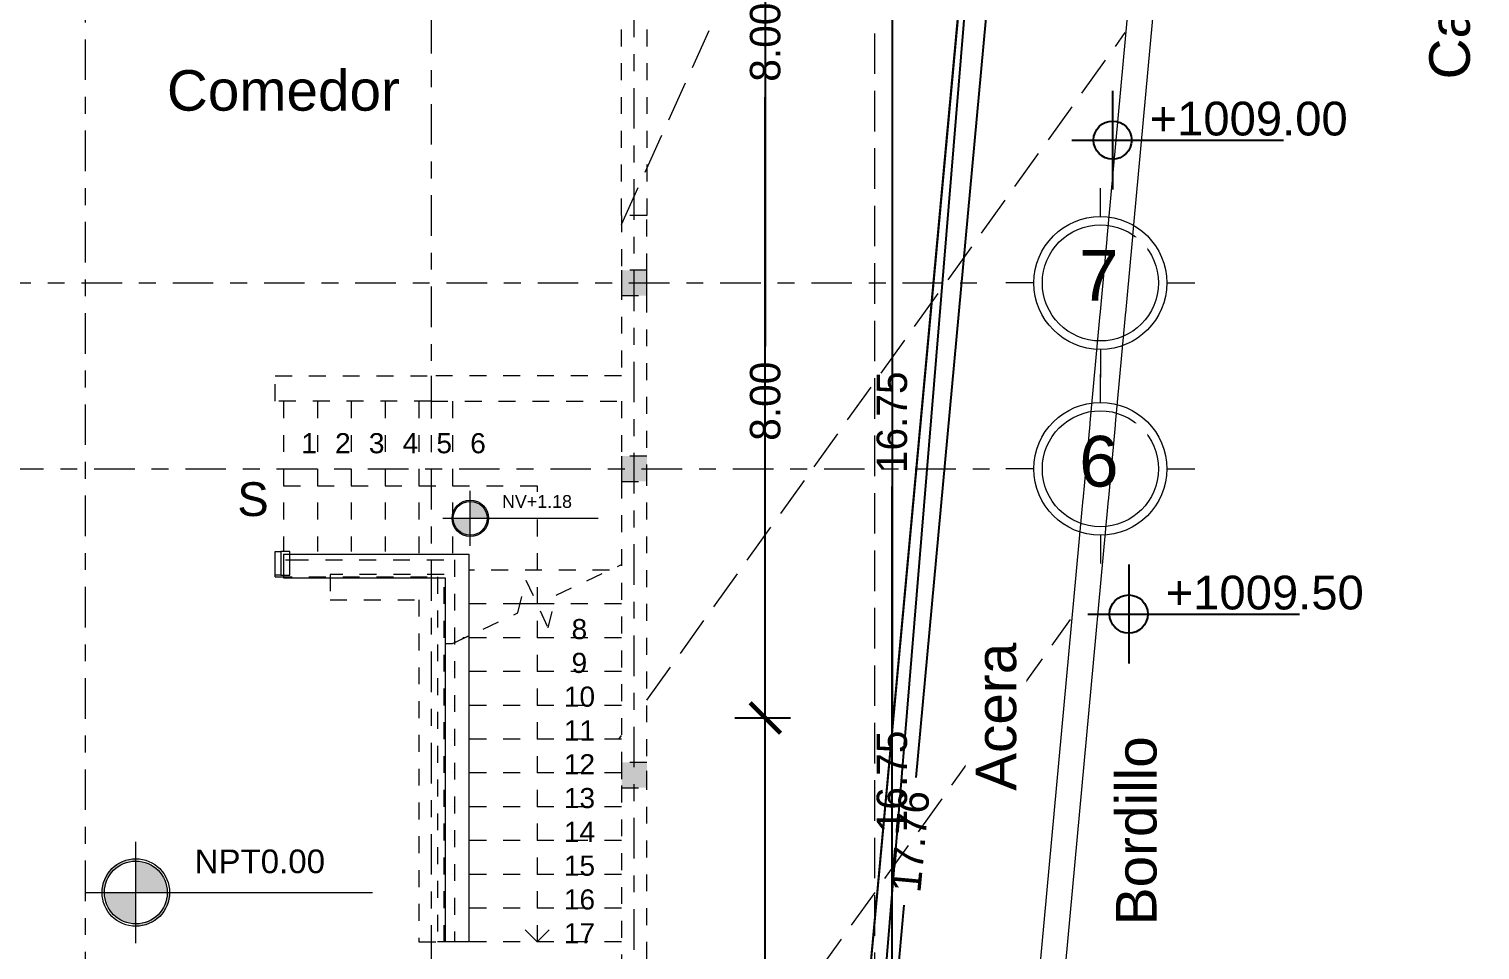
# Model space of a CAD drawing. Header units: millimetres. Extents: x -9559 to 23034, y -7226 to 22400.
# Drawn here: x 308.79 to 317.38, y 48.57 to 54.02 of the extents above; entities that cross this region are included whole.
import ezdxf

# ---------------------------------------------------------------- set-up
doc = ezdxf.new("R2010")
doc.units = ezdxf.units.MM
doc.header["$LTSCALE"] = 0.02
for name, pattern in [('ACAD_ISO02W100', [15, 12, -3]), ('ACAD_ISO10W100', [18, 12, -3, 0, -3]), ('DASHED2', [0.375, 0.25, -0.125]), ('Elevado', [0.003969, 0.002381, -0.001587])]:
    doc.linetypes.add(name, pattern=pattern)
for name, color, linetype, lineweight in [('A-ANNO-DIMS', 251, 'Continuous', 9), ('A-FLOR-HRAL', 254, 'Continuous', 18), ('A-FLOR-HRAL-MBND', 9, 'Elevado', 18), ('A-Mueble cocina 3', 9, 'Continuous', 9), ('A_DIM-1', 251, 'Continuous', 18), ('G-ANNO-DIMS', 252, 'Continuous', 15), ('I-FURN', 9, 'Continuous', 9), ('IH-textos', 250, 'Continuous', 18), ('S-GRID', 253, 'ACAD_ISO10W100', 5), ('S-GRID-IDEN', 253, 'Continuous', 9), ('TT-PROYECCIONES TERRAZAS', 9, 'ACAD_ISO02W100', 5)]:
    doc.layers.add(name, color=color, linetype=linetype, lineweight=lineweight)
for name, color, linetype, lineweight, transparency in [('CUADROS', 251, 'Continuous', 20, 0.2), ('IH-PLANO BASE', 250, 'DASHED2', 5, 0.55), ('TT-CURVAS DN', 128, 'ACAD_ISO02W100', 9, 0.2)]:
    doc.layers.add(name, color=color, linetype=linetype, lineweight=lineweight, transparency=transparency)
doc.layers.add('PC-NIVELES', color=251, linetype='Continuous')
doc.styles.add('Arial_2', font='arial.ttf', dxfattribs={"height": 0.089297})
doc.styles.add('Arial_3', font='arial.ttf', dxfattribs={"height": 0.18})
doc.styles.add('Arial_4', font='arial.ttf', dxfattribs={"height": 0.105})
doc.styles.add('Arial_5', font='arial.ttf', dxfattribs={"height": 0.003})
doc.styles.add('CUADROS', font='arial.ttf')
doc.styles.get("Standard").update_dxf_attribs({"font": 'GOTHIC.TTF'})
doc.dimstyles.get("Standard").update_dxf_attribs({"dimtxt": 0.18, "dimasz": 0.18, "dimexe": 0.18, "dimexo": 0.0625, "dimgap": 0.09, "dimtad": 0, "dimzin": 3, "dimdsep": 46, "dimtxsty": 'Standard', "dimblk": 'ARCHTICK', "dimcen": 0.09, "dimadec": 0, "dimazin": 0, "dimtfac": 1, "dimtofl": 0, "dimtmove": 0, "dimatfit": 3, "dimldrblk": 'ARCHTICK', "dimfxl": 1, "dimtolj": 1, "dimtzin": 0, "dimarcsym": 0})
pattern_1 = [(0, (4e-16, 1e-16), (0, 6.985), [5.08, -1.905]), (90, (4e-16, 1e-16), (-6.985, 4e-16), [5.08, -1.905])]

# ---------------------------------------------------------------- blocks, each defined once
blk = doc.blocks.new('Barandilla - Barandilla-145365-Nivel 1')
at = {"layer": 'A-FLOR-HRAL'}
for p, q in [((2.5958, -2.6062), (2.6318, -2.6062)), ((2.5342, -2.7062), (2.5342, -2.6974))]:
    blk.add_line(p, q, dxfattribs=at)
at = {"layer": 'A-FLOR-HRAL-MBND'}
for p, q in [((2.6318, -2.6062), (3.5952, -2.6062)), ((3.5952, -2.6062), (3.5952, -4.8672)), ((2.5342, -2.7062), (3.4952, -2.7062)), ((3.4952, -2.7062), (3.4952, -4.8672)), ((3.5952, -4.8672), (3.4952, -4.8672))]:
    blk.add_line(p, q, dxfattribs=at)
blk = doc.blocks.new('Tipo de barandal superior - Barandal superior_interno_-145371-Nivel 1')
at = {"layer": 'A-Mueble cocina 3'}
for p, q in [((2.5342, -2.6974), (2.5342, -2.5574)), ((2.5342, -2.5574), (2.567, -2.5574)), ((2.6201, -2.5574), (2.567, -2.5574)), ((2.567, -2.5574), (2.567, -2.6974)), ((2.6201, -2.6974), (2.6201, -2.5574)), ((2.567, -2.6974), (2.5342, -2.6974)), ((2.567, -2.6974), (2.6201, -2.6974))]:
    blk.add_line(p, q, dxfattribs=at)
blk = doc.blocks.new('Tipo de barandal superior - Barandal superior_interno_-V6-Nivel 1')
at = {"layer": 'A-Mueble cocina 3', "lineweight": 20}
for p, q in [((2.5842, -2.5718), (2.5842, -2.7118)), ((2.5842, -2.5718), (3.3296, -2.5718)), ((3.3296, -2.5718), (3.6796, -2.5718)), ((3.6796, -2.5718), (3.6796, -2.9218)), ((2.5842, -2.7118), (2.8592, -2.7118)), ((2.8592, -2.7118), (3.3296, -2.7118)), ((3.3296, -2.7118), (3.5396, -2.7118)), ((3.5396, -2.7118), (3.5396, -2.9218)), ((3.5396, -2.9218), (3.5396, -3.1003)), ((3.6796, -2.9218), (3.6796, -3.0558)), ((3.5842, -3.1003), (3.6796, -3.0558)), ((3.6796, -3.0558), (3.6796, -4.8672)), ((3.5396, -3.1003), (3.5842, -3.1003)), ((3.5396, -3.1003), (3.5396, -4.8672)), ((3.6796, -4.8672), (3.5396, -4.8672))]:
    blk.add_line(p, q, dxfattribs=at)
blk = doc.blocks.new('_ArchTick')
at = {"color": 0, "linetype": 'ByBlock', "const_width": 0.15}
blk.add_lwpolyline([(-0.5, -0.5), (0.5, 0.5)], dxfattribs=at)
blk = doc.blocks.new('*D493')
at = {"layer": 'A-ANNO-DIMS', "color": 0, "lineweight": -2, "transparency": 16777216}
for p, q in [((313.2993, 55.8133), (312.9697, 55.8133)), ((313.1497, 55.8133), (313.1497, 52.138)), ((313.1497, 47.8133), (313.1497, 51.4885)), ((313.2993, 47.8133), (312.9697, 47.8133))]:
    blk.add_line(p, q, dxfattribs=at)
at = {"layer": 'A-ANNO-DIMS', "color": 0, "lineweight": -2, "transparency": 16777216, "xscale": 0.18, "yscale": 0.18, "zscale": 0.18}
for p, rotation in [((313.1497, 55.8133), 90), ((313.1497, 47.8133), 270)]:
    blk.add_blockref('_ArchTick', p, dxfattribs=dict(at, rotation=rotation))
at = {"layer": 'A-ANNO-DIMS', "color": 0, "transparency": 16777216, "insert": (313.1497, 51.8133), "char_height": 0.18, "width": 0.607447, "attachment_point": 5, "rotation": 90}
blk.add_mtext('\\A1;8.00', dxfattribs=at)
blk = doc.blocks.new('*D496')
at = {"layer": 'A-ANNO-DIMS', "color": 0, "lineweight": -2, "transparency": 16777216}
for p, q in [((314.0493, 57.9383), (313.7197, 57.9383)), ((313.8997, 57.9383), (313.8997, 49.9424)), ((313.8997, 41.1883), (313.8997, 49.1841)), ((314.0493, 41.1883), (313.7197, 41.1883))]:
    blk.add_line(p, q, dxfattribs=at)
at = {"layer": 'A-ANNO-DIMS', "color": 0, "lineweight": -2, "transparency": 16777216, "xscale": 0.18, "yscale": 0.18, "zscale": 0.18}
for p, rotation in [((313.8997, 57.9383), 90), ((313.8997, 41.1883), 270)]:
    blk.add_blockref('_ArchTick', p, dxfattribs=dict(at, rotation=rotation))
at = {"layer": 'A-ANNO-DIMS', "color": 0, "transparency": 16777216, "insert": (313.8997, 49.5633), "char_height": 0.18, "width": 0.607447, "attachment_point": 5, "rotation": 90}
blk.add_mtext('\\A1;16.75', dxfattribs=at)
blk = doc.blocks.new('Cotas de elevación - Cota de elevación - Destino rellenado-10655-Nivel 1')
at = {"transparency": 33554572}
h = blk.add_hatch(color=256, dxfattribs=at)
h.dxf.hatch_style = 1
h.paths.add_polyline_path([(0.002, 0), (0.001859, 0, -0.414214), (0, -0.001859), (0, -0.002, 0.414214)])
h.paths.add_polyline_path([(0, 0.001859), (0, 0.002, 0.414214), (-0.002, 0), (-0.001859, 0, -0.414214)])
h = blk.add_hatch(color=256, dxfattribs=at)
h.dxf.hatch_style = 1
h.paths.add_polyline_path([(0, 0), (-0.001859, 0, 0.414214), (0, -0.001859)])
h.paths.add_polyline_path([(0, 0.001859), (0, 0), (0.001859, 0, 0.414214)])
at = {"layer": 'G-ANNO-DIMS', "lineweight": 20}
h = blk.add_hatch(dxfattribs=at)
h.set_pattern_fill('AR-B88', color=256, scale=0.1)
h.paths.add_polyline_path([(0, 0.001859), (0, 0), (0.001859, 0, 0.414214)])
h.paths.add_polyline_path([(0, 0), (-0.001859, 0, 0.414214), (0, -0.001859)])
h.paths.add_polyline_path([(0.002, 0), (0.001859, 0, -0.414214), (0, -0.001859), (0, -0.002, 0.414214)])
h.paths.add_polyline_path([(0, 0.001859), (0, 0.002, 0.414214), (-0.002, 0), (-0.001859, 0, -0.414214)])
for p, q in [((0, -0.003), (0, 0.003)), ((-0.003, 0), (0.014, 0))]:
    blk.add_line(p, q, dxfattribs=at)
for radius in [0.002, 0.001859]:
    blk.add_circle((0, 0), radius, dxfattribs=at)
blk = doc.blocks.new('*D542')
at = {"layer": 'A-ANNO-DIMS', "color": 0, "lineweight": -2, "transparency": 16777216}
for p, q in [((313.2993, 57.9383), (312.9697, 57.9383)), ((313.1497, 57.9383), (313.1497, 54.263)), ((313.1497, 49.9383), (313.1497, 53.6135)), ((313.2993, 49.9383), (312.9697, 49.9383))]:
    blk.add_line(p, q, dxfattribs=at)
at = {"layer": 'A-ANNO-DIMS', "color": 0, "lineweight": -2, "transparency": 16777216, "xscale": 0.18, "yscale": 0.18, "zscale": 0.18}
for p, rotation in [((313.1497, 57.9383), 90), ((313.1497, 49.9383), 270)]:
    blk.add_blockref('_ArchTick', p, dxfattribs=dict(at, rotation=rotation))
at = {"layer": 'A-ANNO-DIMS', "color": 0, "transparency": 16777216, "insert": (313.1497, 53.9383), "char_height": 0.18, "width": 0.607447, "attachment_point": 5, "rotation": 90}
blk.add_mtext('\\A1;8.00', dxfattribs=at)
blk = doc.blocks.new('*D543')
at = {"layer": 'A-ANNO-DIMS', "color": 0, "lineweight": -2, "transparency": 16777216}
for p, q in [((314.0493, 60.0633), (313.7197, 60.0633)), ((313.8997, 60.0633), (313.8997, 52.0674)), ((313.8997, 43.3133), (313.8997, 51.3091)), ((314.0493, 43.3133), (313.7197, 43.3133))]:
    blk.add_line(p, q, dxfattribs=at)
at = {"layer": 'A-ANNO-DIMS', "color": 0, "lineweight": -2, "transparency": 16777216, "xscale": 0.18, "yscale": 0.18, "zscale": 0.18}
for p, rotation in [((313.8997, 60.0633), 90), ((313.8997, 43.3133), 270)]:
    blk.add_blockref('_ArchTick', p, dxfattribs=dict(at, rotation=rotation))
at = {"layer": 'A-ANNO-DIMS', "color": 0, "transparency": 16777216, "insert": (313.8997, 51.6883), "char_height": 0.18, "width": 0.607447, "attachment_point": 5, "rotation": 90}
blk.add_mtext('\\A1;16.75', dxfattribs=at)
blk = doc.blocks.new('Rejilla - Extremo inicial de rejilla - Círculo-11506-Nivel 1')
h = blk.add_hatch()
h.set_pattern_fill('ANGLE', color=256)
h.set_pattern_definition(pattern_1)
h.paths.add_polyline_path([(0, 0.003933), (0, 0.00452, 0.414214), (-0.00452, 0), (-0.003933, 0, -0.414214)])
h.paths.add_polyline_path([(0, -0.003933), (0, -0.00452, 0.414214), (0.00452, 0), (0.003933, 0, -0.414214)])
at = {"layer": 'A_DIM-1', "true_color": 0x000000, "transparency": 33554661}
h = blk.add_hatch(dxfattribs=at)
h.set_pattern_fill('ANGLE', color=18)
h.set_pattern_definition(pattern_1)
h.paths.add_polyline_path([(0, 0.00452), (0, 0.003933, -0.414214), (0.003933, 0), (0.00452, 0, 0.414214)])
h.paths.add_polyline_path([(-0.003933, 0), (-0.00452, 0, 0.414214), (0, -0.00452), (0, -0.003933, -0.414214)])
at = {"layer": 'S-GRID'}
h = blk.add_hatch(dxfattribs=at)
h.set_pattern_fill('ANGLE', color=256)
h.set_pattern_definition(pattern_1)
h.paths.add_polyline_path([(0, 0.003933), (0, 0.00452, 0.414214), (-0.00452, 0), (-0.003933, 0, -0.414214)])
h.paths.add_polyline_path([(0, -0.003933), (0, -0.00452, 0.414214), (0.00452, 0), (0.003933, 0, -0.414214)])
at = {"layer": 'S-GRID', "linetype": 'Continuous'}
h = blk.add_hatch(dxfattribs=at)
h.set_pattern_fill('AR-B88', color=256, scale=0.1)
h.paths.add_polyline_path([(0, 0.00452), (0, 0.003933, -0.414214), (0.003933, 0), (0.00452, 0, 0.414214)])
h.paths.add_polyline_path([(-0.003933, 0), (-0.00452, 0, 0.414214), (0, -0.00452), (0, -0.003933, -0.414214)])
at = {"layer": 'S-GRID-IDEN', "linetype": 'Continuous'}
for p, q in [((0, 0.003933), (0, 0.0056)), ((-0.003933, 0), (-0.0056, 0)), ((0.003933, 0), (0.0056, 0)), ((0, -0.003933), (0, -0.0056))]:
    blk.add_line(p, q, dxfattribs=at)
for radius in [0.003933, 0.003434]:
    blk.add_circle((0, 0), radius, dxfattribs=at)
blk = doc.blocks.new('*D596')
at = {"layer": 'I-FURN', "color": 0, "lineweight": -2, "ltscale": 0.2, "transparency": 16777216}
for p, q in [((314.7172, 58.0586), (314.9999, 58.0326)), ((314.8206, 58.0491), (314.0414, 49.5858)), ((313.1927, 40.3673), (313.9719, 48.8306)), ((313.0893, 40.3768), (313.372, 40.3508))]:
    blk.add_line(p, q, dxfattribs=at)
at = {"layer": 'I-FURN', "color": 0, "lineweight": -2, "ltscale": 0.2, "transparency": 16777216, "xscale": 0.18, "yscale": 0.18, "zscale": 0.18}
for p, rotation in [((314.8206, 58.0491), 84.73983874230564), ((313.1927, 40.3673), 264.7398387423056)]:
    blk.add_blockref('_ArchTick', p, dxfattribs=dict(at, rotation=rotation))
at = {"layer": 'I-FURN', "color": 0, "ltscale": 0.2, "transparency": 16777216, "insert": (314.0067, 49.2082), "char_height": 0.18, "attachment_point": 5, "rotation": 84.73984}
blk.add_mtext('\\A1;17.76', dxfattribs=at)
blk = doc.blocks.new('*D599')
at = {"layer": 'I-FURN', "color": 0, "lineweight": -2, "ltscale": 0.2, "transparency": 16777216}
for p, q in [((314.6493, 58.0021), (313.0793, 40.9502)), ((297.7096, 40.3826), (312.4571, 40.3826))]:
    blk.add_line(p, q, dxfattribs=at)
for start, end in [(84.73984, 111.35487), (153.38497, 180)]:
    blk.add_arc((313.0271, 40.3826), 0.75, start, end, dxfattribs=at)
at = {"layer": 'I-FURN', "color": 0, "lineweight": -2, "ltscale": 0.2, "transparency": 16777216, "xscale": 0.18, "yscale": 0.18, "zscale": 0.18}
for p, rotation in [((313.0959, 41.1294), 354.7398387423056), ((312.2771, 40.3826), 270.0000000000001)]:
    blk.add_blockref('_ArchTick', p, dxfattribs=dict(at, rotation=rotation))
at = {"layer": 'I-FURN', "color": 0, "ltscale": 0.2, "transparency": 16777216, "insert": (312.5217, 40.9367), "char_height": 0.18, "attachment_point": 5, "rotation": 42.36992}
blk.add_mtext('\\A1;95°', dxfattribs=at)
blk = doc.blocks.new('*D600')
at = {"layer": 'I-FURN', "color": 0, "lineweight": -2, "ltscale": 0.2, "transparency": 16777216}
for p, q in [((297.7096, 58.0028), (314.085, 58.0623)), ((313.2043, 40.4449), (314.6082, 57.4963))]:
    blk.add_line(p, q, dxfattribs=at)
for start, end in [(180.20806, 201.58021), (243.92092, 265.29308)]:
    blk.add_arc((314.655, 58.0643), 0.75, start, end, dxfattribs=at)
at = {"layer": 'I-FURN', "color": 0, "lineweight": -2, "ltscale": 0.2, "transparency": 16777216, "xscale": 0.18, "yscale": 0.18, "zscale": 0.18}
for p, rotation in [((313.905, 58.0616), 90.20805555555586), ((314.5934, 57.3169), 355.2930766759017)]:
    blk.add_blockref('_ArchTick', p, dxfattribs=dict(at, rotation=rotation))
at = {"layer": 'I-FURN', "color": 0, "ltscale": 0.2, "transparency": 16777216, "insert": (314.1042, 57.5552), "char_height": 0.18, "attachment_point": 5, "rotation": 312.75057}
blk.add_mtext('\\A1;85°', dxfattribs=at)
blk = doc.blocks.new('*D601')
at = {"layer": 'I-FURN', "color": 0, "lineweight": -2, "ltscale": 0.2, "transparency": 16777216}
for p, q in [((314.5925, 58.0641), (298.2171, 58.0046)), ((297.6471, 40.4451), (297.6471, 57.4326))]:
    blk.add_line(p, q, dxfattribs=at)
for start, end in [(336.11908, 0.20806), (270, 294.08898)]:
    blk.add_arc((297.6471, 58.0026), 0.75, start, end, dxfattribs=at)
at = {"layer": 'I-FURN', "color": 0, "lineweight": -2, "ltscale": 0.2, "transparency": 16777216, "xscale": 0.18, "yscale": 0.18, "zscale": 0.18}
for p, rotation in [((298.3971, 58.0053), 90.20805555555592), ((297.6471, 57.2526), 180.0000000000019)]:
    blk.add_blockref('_ArchTick', p, dxfattribs=dict(at, rotation=rotation))
at = {"layer": 'I-FURN', "color": 0, "ltscale": 0.2, "transparency": 16777216, "insert": (298.1784, 57.4732), "char_height": 0.18, "attachment_point": 5, "rotation": 45.10403}
blk.add_mtext('\\A1;90°', dxfattribs=at)
blk = doc.blocks.new('*D602')
at = {"layer": 'I-FURN', "color": 0, "lineweight": -2, "ltscale": 0.2, "transparency": 16777216}
for p, q in [((297.6471, 57.9401), (297.6471, 40.9526)), ((312.9646, 40.3826), (298.2171, 40.3826))]:
    blk.add_line(p, q, dxfattribs=at)
for start, end in [(66.01505, 90), (0, 23.98495)]:
    blk.add_arc((297.6471, 40.3826), 0.75, start, end, dxfattribs=at)
at = {"layer": 'I-FURN', "color": 0, "lineweight": -2, "ltscale": 0.2, "transparency": 16777216, "xscale": 0.18, "yscale": 0.18, "zscale": 0.18}
for p, rotation in [((297.6471, 41.1326), 180.0000000000019), ((298.3971, 40.3826), 270.0000000000003)]:
    blk.add_blockref('_ArchTick', p, dxfattribs=dict(at, rotation=rotation))
at = {"layer": 'I-FURN', "color": 0, "ltscale": 0.2, "transparency": 16777216, "insert": (298.1774, 40.9129), "char_height": 0.18, "attachment_point": 5, "rotation": 315}
blk.add_mtext('\\A1;90°', dxfattribs=at)
blk = doc.blocks.new('Nivel')
at = {"layer": 'IH-textos'}
h = blk.add_hatch(dxfattribs=at)
h.set_pattern_fill('ANGLE', color=256)
h.set_pattern_definition([(0, (-30.434, -5.986), (0, 6.985), [5.08, -1.905]), (90, (-30.434, -5.986), (-6.985, 4e-16), [5.08, -1.905])])
h.paths.add_polyline_path([(0, 0), (0, 0.113, 0.414214), (-0.113, 0)])
h.paths.add_polyline_path([(0.113, 0), (0, 0), (0, -0.113, 0.414214)])
at = {"layer": 'PC-NIVELES'}
for p, q in [((0, 0.2926), (0, -0.2922)), ((-0.2413, 0), (1.0109, 0))]:
    blk.add_line(p, q, dxfattribs=at)
blk.add_circle((0, 0), 0.113, dxfattribs=at)
at = {"layer": 'CUADROS', "style": 'CUADROS'}
blk.add_attdef('ACERA+997.00', (0.2185, 0.0274), '', height=0.2, dxfattribs=at)

msp = doc.modelspace()

# ---------------------------------------------------------------- hatches: boundary and pattern name
at = {"layer": 'IH-PLANO BASE'}
for points in [[(312.2987, 52.4383), (312.4487, 52.4383), (312.4487, 52.5883), (312.2987, 52.5883), (312.2987, 52.4594)], [(312.2987, 51.3383), (312.4487, 51.3383), (312.4487, 51.4883), (312.2987, 51.4883), (312.2987, 51.3594)], [(312.2987, 49.5258), (312.4487, 49.5258), (312.4487, 49.6758), (312.2987, 49.6758), (312.2987, 49.5469)]]:
    msp.add_hatch(color=256, dxfattribs=at).paths.add_polyline_path(points)

# ---------------------------------------------------------------- linework, layer by layer
at = {"layer": 'I-FURN'}
msp.add_line((312.7118, 36.9584), (314.7987, 59.6254), dxfattribs=at)
at = {"layer": 'IH-PLANO BASE'}
for p, q in [((312.2987, 52.9133), (312.2987, 55.4133)), ((312.4487, 55.4133), (312.4487, 52.9133)), ((312.4487, 52.9133), (312.2987, 52.9133)), ((312.2987, 52.9133), (312.2987, 52.5883)), ((312.2987, 52.9133), (312.2987, 51.9633)), ((312.4487, 52.5883), (312.4487, 52.9133)), ((312.4487, 52.5883), (312.2987, 52.5883)), ((312.2987, 52.5883), (312.2987, 52.4383)), ((312.4487, 51.3383), (312.4487, 52.5883)), ((312.4487, 52.4383), (312.4487, 52.5883)), ((312.2987, 52.4383), (312.4487, 52.4383)), ((310.2487, 51.9633), (311.1712, 51.9633)), ((310.2487, 51.8133), (310.2487, 51.9633)), ((312.2987, 51.9633), (311.1712, 51.9633)), ((311.1712, 51.9633), (311.1712, 51.8133)), ((311.1712, 51.8133), (310.2487, 51.8133)), ((310.2987, 51.8133), (310.2987, 50.9231)), ((310.2987, 51.8133), (310.2987, 50.9231)), ((310.4987, 51.8133), (310.4987, 50.9231)), ((310.4987, 51.8133), (310.4987, 50.9231)), ((310.6987, 51.8133), (310.6987, 50.9231)), ((310.6987, 51.8133), (310.6987, 50.9231)), ((310.8987, 51.8133), (310.8987, 50.9231)), ((310.8987, 51.8133), (310.8987, 50.9231)), ((311.0987, 51.8133), (311.0987, 50.9087)), ((311.0987, 51.8133), (311.0987, 50.9087)), ((311.1712, 51.8133), (312.2987, 51.8133)), ((311.2987, 51.8133), (311.2987, 50.9087)), ((311.2987, 51.8133), (311.2987, 50.9087)), ((312.2987, 51.8133), (312.2987, 51.3383)), ((312.4487, 51.4883), (312.2987, 51.4883)), ((312.2987, 51.4883), (312.2987, 51.3383)), ((312.4487, 51.3383), (312.4487, 51.4883)), ((310.2987, 51.3133), (311.7987, 51.3133)), ((310.4987, 51.3133), (310.6987, 51.3133)), ((310.6987, 51.3133), (310.8987, 51.3133)), ((310.8987, 51.3133), (311.0987, 51.3133)), ((311.0987, 51.3133), (311.2987, 51.3133)), ((311.2987, 51.3133), (311.7987, 51.3133)), ((311.7987, 51.3133), (311.7987, 48.6133)), ((312.2987, 51.3383), (312.2987, 47.8633)), ((312.2987, 51.3383), (312.4487, 51.3383)), ((312.4487, 47.7133), (312.4487, 51.3383)), ((311.9119, 50.6661), (312.2987, 50.8464)), ((311.2487, 50.7883), (310.5737, 50.7883)), ((310.5737, 50.7883), (310.5737, 50.6383)), ((311.2487, 48.6133), (311.2487, 50.7883)), ((312.2276, 50.8133), (311.3941, 50.8133)), ((312.2276, 50.8133), (311.3941, 50.8133)), ((311.6854, 50.5604), (311.7326, 50.7549)), ((311.7326, 50.7549), (311.8647, 50.4716)), ((310.5737, 50.6383), (311.0987, 50.6383)), ((311.0987, 50.6383), (311.0987, 48.6133)), ((311.6982, 50.6133), (311.3941, 50.6133)), ((311.6982, 50.6133), (311.3941, 50.6133)), ((311.7987, 50.6133), (311.6982, 50.6133)), ((311.7987, 50.6133), (311.6982, 50.6133)), ((311.8991, 50.6133), (311.7987, 50.6133)), ((311.8991, 50.6133), (311.7987, 50.6133)), ((311.8647, 50.4716), (311.9119, 50.6661)), ((312.2987, 50.6133), (311.8991, 50.6133)), ((312.2987, 50.6133), (311.8991, 50.6133)), ((311.2987, 50.3801), (311.6854, 50.5604)), ((311.3698, 50.4133), (311.3596, 50.4133)), ((311.3698, 50.4133), (311.3596, 50.4133)), ((312.2987, 50.4133), (311.3698, 50.4133)), ((312.2987, 50.4133), (311.3698, 50.4133)), ((312.2987, 50.2133), (311.2987, 50.2133)), ((312.2987, 50.2133), (311.2987, 50.2133)), ((312.2987, 50.0133), (311.2987, 50.0133)), ((312.2987, 50.0133), (311.2987, 50.0133)), ((312.2987, 49.8133), (311.2987, 49.8133)), ((312.2987, 49.8133), (311.2987, 49.8133)), ((312.4487, 49.6758), (312.2987, 49.6758)), ((312.2987, 49.6758), (312.2987, 49.5258)), ((312.4487, 49.5258), (312.4487, 49.6758)), ((312.2987, 49.6133), (311.2987, 49.6133)), ((312.2987, 49.6133), (311.2987, 49.6133)), ((312.2987, 49.5258), (312.4487, 49.5258)), ((312.2987, 49.4133), (311.2987, 49.4133)), ((312.2987, 49.4133), (311.2987, 49.4133)), ((312.2987, 49.2133), (311.2987, 49.2133)), ((312.2987, 49.2133), (311.2987, 49.2133)), ((312.2987, 49.0133), (311.2987, 49.0133)), ((312.2987, 49.0133), (311.2987, 49.0133)), ((312.2987, 48.8133), (311.2987, 48.8133)), ((312.2987, 48.8133), (311.2987, 48.8133)), ((311.7987, 48.6133), (311.6737, 48.7383)), ((311.7987, 48.6133), (311.9237, 48.7383)), ((311.0987, 48.6133), (311.2487, 48.6133)), ((312.2987, 48.6133), (311.2987, 48.6133))]:
    msp.add_line(p, q, dxfattribs=at)
at = {"layer": 'S-GRID'}
for p, q in [((312.3737, 39.3869), (312.3737, 60.5149)), ((309.1237, 60.4345), (309.1237, 39.2936)), ((299.9225, 52.5133), (314.4827, 52.5133))]:
    msp.add_line(p, q, dxfattribs=at)
at = {"layer": 'TT-CURVAS DN', "lineweight": 15}
for p, q in [((313.4615, 48.4353), (314.9568, 50.5217)), ((312.2832, 49.8133), (312.2987, 49.8349))]:
    msp.add_line(p, q, dxfattribs=at)
at = {"layer": 'TT-CURVAS DN', "lineweight": 15, "flags": 128}
msp.add_lwpolyline([(312.2987, 52.8596), (313.6205, 55.7822)], dxfattribs=at)

# ---------------------------------------------------------------- block references
at = {"layer": 'I-FURN'}
for p, values in [((315.2053, 53.3585), {'ACERA+997.00': '+1009.00'}), ((315.3005, 50.5536), {'ACERA+997.00': '+1009.50'})]:
    msp.add_blockref('Nivel', p, dxfattribs=at).add_auto_attribs(values)
at = {"layer": 'IH-PLANO BASE'}
for p, xscale, yscale, zscale in [((311.4033, 51.1204), 54.00520746988553, 54.00520746988553, 54.00520746988553), ((309.4237, 48.9058), 99.99999999999993, 99.99999999999993, 99.99999999999993)]:
    msp.add_blockref('Cotas de elevación - Cota de elevación - Destino rellenado-10655-Nivel 1', p, dxfattribs=dict(at, xscale=xscale, yscale=yscale, zscale=zscale))
for name in ['Tipo de barandal superior - Barandal superior_interno_-145371-Nivel 1', 'Barandilla - Barandilla-145365-Nivel 1', 'Tipo de barandal superior - Barandal superior_interno_-V6-Nivel 1']:
    msp.add_blockref(name, (307.7144, 53.4804), dxfattribs=at)
at = {"layer": 'S-GRID-IDEN', "color": 251, "true_color": 0x636466, "xscale": 99.99999999999993, "yscale": 99.99999999999993, "zscale": 99.99999999999993, "rotation": 269.9999999999994}
for p in [(315.1327, 52.5133), (315.1327, 51.4133)]:
    msp.add_blockref('Rejilla - Extremo inicial de rejilla - Círculo-11506-Nivel 1', p, dxfattribs=at)

# ---------------------------------------------------------------- texts
at = {"layer": 'IH-PLANO BASE', "insert": (317.0796, 53.7177), "char_height": 0.24, "width": 2.277841, "attachment_point": 1, "rotation": 90, "style": 'Arial_3', "bg_fill": 3, "box_fill_scale": 1.25, "bg_fill_color": 256, "bg_fill_true_color": 13158600, "bg_fill_transparency": 0}
msp.add_mtext('Calle vehicular', dxfattribs=at)
at = {"layer": 'IH-PLANO BASE', "attachment_point": 1, "bg_fill": 3, "box_fill_scale": 1.25, "bg_fill_color": 256, "bg_fill_true_color": 13158600, "bg_fill_transparency": 0}
for s, insert, char_height, width, style in [('Comedor', (309.6079, 53.7727), 0.24, 1.675527, 'Arial_3'), ('S', (310.0244, 51.3338), 0.2, 0.162441, 'Arial_4')]:
    msp.add_mtext(s, dxfattribs=dict(at, insert=insert, char_height=char_height, width=width, style=style))
at = {"layer": 'IH-PLANO BASE', "attachment_point": 1, "line_spacing_factor": 0.941778, "style": 'Arial_2'}
for s, insert, char_height, width in [('1', (310.4029, 51.6244), 0.1191, 0.109888), ('2', (310.6029, 51.6244), 0.1191, 0.109888), ('3', (310.8029, 51.6244), 0.1191, 0.109888), ('4', (311.0029, 51.6244), 0.1191, 0.109888), ('5', (311.2029, 51.6244), 0.1191, 0.109888), ('6', (311.4029, 51.6244), 0.1191, 0.109888), ('8', (312.0029, 50.5244), 0.1191, 0.109888), ('9', (312.0029, 50.3244), 0.1191, 0.109888), ('10', (311.9571, 50.1244), 0.11906, 0.219776), ('11', (311.9571, 49.9244), 0.11906, 0.219776), ('12', (311.9571, 49.7244), 0.11906, 0.219776), ('13', (311.9571, 49.5244), 0.11906, 0.219776), ('14', (311.9571, 49.3244), 0.11906, 0.219776), ('15', (311.9571, 49.1244), 0.11906, 0.219776), ('16', (311.9571, 48.9244), 0.11906, 0.219776), ('17', (311.9571, 48.7244), 0.11906, 0.219776)]:
    msp.add_mtext(s, dxfattribs=dict(at, insert=insert, char_height=char_height, width=width))

# ---------------------------------------------------------------- dimensions: what is measured, and where the dimension line sits
at = {"layer": 'A-ANNO-DIMS'}
for base, p1, p2, picture, middle in [((313.8997, 43.3133), (314.1118, 60.0633), (314.1118, 43.3133), '*D543', (313.8997, 51.6883)), ((313.1497, 49.9383), (313.3618, 57.9383), (313.3618, 49.9383), '*D542', (313.1497, 53.9383)), ((313.8997, 41.1883), (314.1118, 57.9383), (314.1118, 41.1883), '*D496', (313.8997, 49.5633)), ((313.1497, 47.8133), (313.3618, 55.8133), (313.3618, 47.8133), '*D493', (313.1497, 51.8133))]:
    dim = msp.add_linear_dim(base=base, p1=p1, p2=p2, angle=90, dimstyle='Standard', dxfattribs=at)
    dim.commit()
    dim.dimension.update_dxf_attribs({"geometry": picture, "text_midpoint": middle})

# ---------------------------------------------------------------- next in the draw order: linework, layer by layer
at = {"layer": 'S-GRID'}
for p, q in [((311.1737, 38.7519), (311.1737, 61.1499)), ((299.9973, 51.4133), (314.4827, 51.4133))]:
    msp.add_line(p, q, dxfattribs=at)

# ---------------------------------------------------------------- next in the draw order: texts
at = {"layer": 'IH-PLANO BASE', "attachment_point": 1, "line_spacing_factor": 0.941778, "style": 'Arial_4', "bg_fill": 3, "box_fill_scale": 1.25, "bg_fill_color": 256, "bg_fill_true_color": 13158600, "bg_fill_transparency": 0}
for s, insert, char_height, width in [('NV+1.18', (311.5914, 51.2578), 0.07561, 0.287871), ('NPT0.00', (309.772, 49.1603), 0.14, 0.533043)]:
    msp.add_mtext(s, dxfattribs=dict(at, insert=insert, char_height=char_height, width=width))
at = {"layer": 'S-GRID-IDEN', "char_height": 0.3, "width": 0.328039, "attachment_point": 1, "style": 'Arial_5', "bg_fill": 3, "box_fill_scale": 1.25, "bg_fill_color": 256, "bg_fill_true_color": 13158600, "bg_fill_transparency": 0}
for s, insert in [('7', (315.0074, 52.7082)), ('6', (315.0074, 51.6082))]:
    msp.add_mtext(s, dxfattribs=dict(at, insert=insert))

# ---------------------------------------------------------------- next in the draw order: linework, layer by layer
at = {"layer": 'I-FURN'}
for points in [[(297.1186, 39.367), (313.9393, 39.3835), (315.7945, 59.5337)], [(297.1188, 39.217), (314.0762, 39.2336), (315.9439, 59.52)], [(313.0271, 40.3826), (314.655, 58.0643), (297.6471, 58.0026), (297.6471, 40.3826), (313.0271, 40.3826)]]:
    msp.add_lwpolyline(points, dxfattribs=at)
at = {"layer": 'TT-CURVAS DN', "lineweight": 15}
msp.add_line((312.4487, 50.0442), (315.2803, 53.9952), dxfattribs=at)
at = {"layer": 'TT-PROYECCIONES TERRAZAS', "lineweight": 20, "elevation": 1.1756}
msp.add_lwpolyline([(301.0872, 39.5644), (301.0872, 58.41), (313.7953, 58.41), (313.7953, 39.576)], dxfattribs=at)

# ---------------------------------------------------------------- next in the draw order: dimensions: what is measured, and where the dimension line sits
at = {"layer": 'I-FURN', "ltscale": 0.2}
for base, center, p1, p2, picture, middle in [((313.9963, 57.7057), (314.655, 58.0643), (313.1991, 40.3826), (297.6471, 58.0026), '*D600', (314.1042, 57.5552)), ((298.0229, 57.3535), (297.6471, 58.0026), (314.655, 58.0643), (297.6471, 40.3826), '*D601', (298.1784, 57.4732)), ((312.6925, 41.0538), (313.0271, 40.3826), (297.6471, 40.3826), (314.655, 58.0643), '*D599', (312.5217, 40.9367)), ((298.2966, 40.7576), (297.6471, 40.3826), (297.6471, 58.0026), (313.0271, 40.3826), '*D602', (298.1774, 40.9129))]:
    dim = msp.add_angular_dim_3p(base=base, center=center, p1=p1, p2=p2, dimstyle='Standard', dxfattribs=at)
    dim.commit()
    dim.dimension.update_dxf_attribs({"geometry": picture, "text_midpoint": middle})
dim = msp.add_aligned_dim(p1=(313.0271, 40.3826), p2=(314.655, 58.0643), distance=-0.1663, dimstyle='Standard', dxfattribs=at)
dim.commit()
dim.dimension.update_dxf_attribs({"geometry": '*D596', "text_midpoint": (314.0067, 49.2082)})

# ---------------------------------------------------------------- next in the draw order: texts
at = {"layer": 'IH-PLANO BASE', "char_height": 0.24, "width": 1.218565, "attachment_point": 1, "rotation": 90, "style": 'Arial_3', "bg_fill": 3, "box_fill_scale": 1.25, "bg_fill_color": 256, "bg_fill_true_color": 13158600, "bg_fill_transparency": 0}
for s, insert in [('Acera', (314.3947, 49.5082)), ('Bordillo', (315.2252, 48.7125))]:
    msp.add_mtext(s, dxfattribs=dict(at, insert=insert))

doc.saveas('drawing.dxf')
